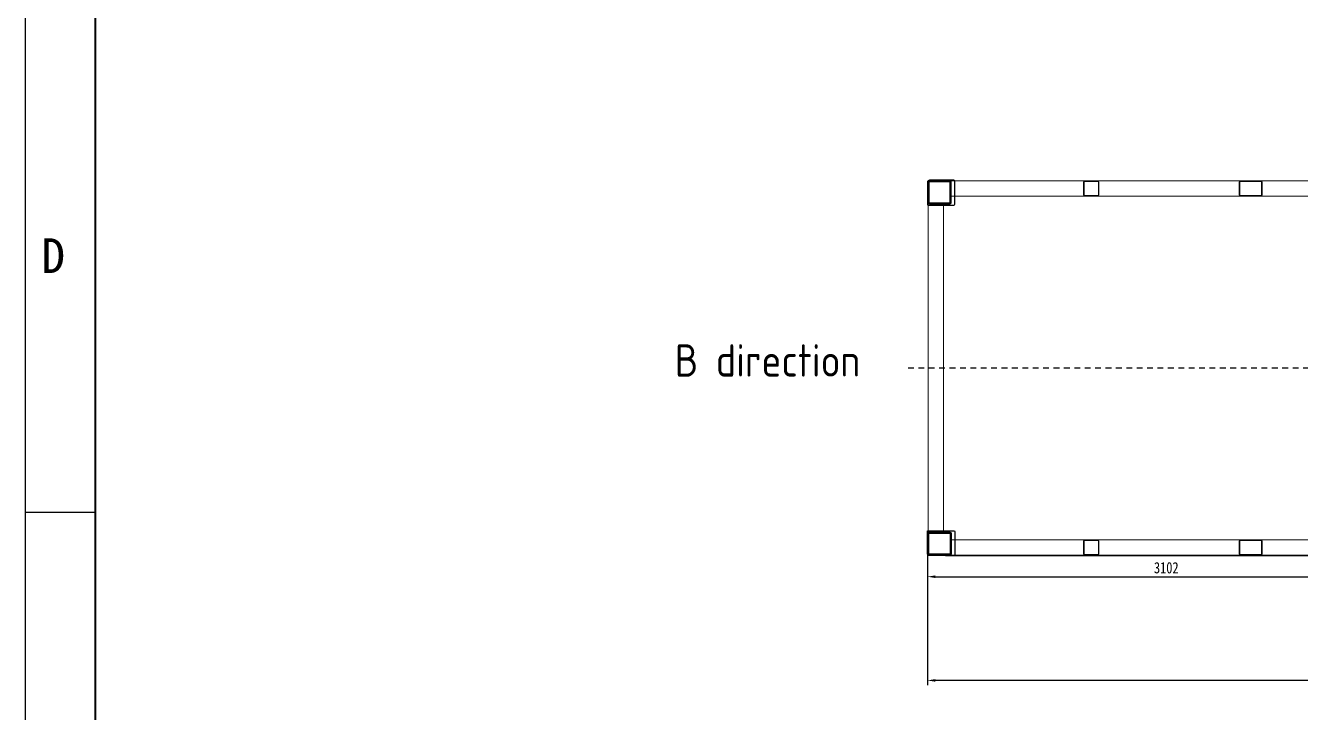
# Model space of a CAD drawing. Extents: x 59521 to 184406, y -1257 to 56672.
# Drawn here: x 59521 to 67799, y 7520 to 11983 of the extents above; entities that cross this region are included whole.
import ezdxf

# ---------------------------------------------------------------- set-up
doc = ezdxf.new("R2010")
doc.units = 0
doc.header["$MEASUREMENT"] = 0
doc.header["$PDMODE"] = 2
doc.header["$PDSIZE"] = 0.2
doc.linetypes.add('CENTER', pattern=[50.8, 31.75, -6.35, 6.35, -6.35])
doc.linetypes.add('JIS_02_0.7', pattern=[1.35, 0.75, -0.6])
doc.layers.get('0').update_dxf_attribs({"linetype": 'CONTINUOUS'})
doc.layers.get('DEFPOINTS').update_dxf_attribs({"linetype": 'CONTINUOUS'})
doc.layers.add('2', color=4, linetype='CENTER')
doc.layers.add('FORM', color=7, linetype='CONTINUOUS')
for name, color, linetype, lineweight in [('AM_0', 7, 'CONTINUOUS', 30), ('CO', 7, 'CONTINUOUS', 9), ('THICK', 7, 'CONTINUOUS', 0)]:
    doc.layers.add(name, color=color, linetype=linetype, lineweight=lineweight)
doc.styles.add('GB', font='gbenor.shx', dxfattribs={"bigfont": 'gbcbig.shx'})
doc.styles.add('KEHUA', font='STFANGSO.TTF')
doc.styles.add('仿宋', font='', dxfattribs={"width": 0.8})
doc.styles.get('仿宋').set_extended_font_data('SimSun')
doc.dimstyles.new('12倍', dxfattribs={"dimscale": 21, "dimtxt": 3.5, "dimasz": 2.5, "dimexe": 1.5, "dimexo": 0, "dimgap": 1, "dimtad": 1, "dimtoh": 1, "dimdsep": 46, "dimtxsty": '仿宋', "dimcen": 2.5, "dimdle": 5, "dimclrd": 4, "dimclre": 4, "dimclrt": 3, "dimadec": 0, "dimazin": 0, "dimtfac": 1, "dimtmove": 0, "dimatfit": 3, "dimfxl": 1, "dimtolj": 1, "dimarcsym": 0})

# ---------------------------------------------------------------- blocks, each defined once
blk = doc.blocks.new('WET5Y56YRFTWEDFWRW536T4TE4RWEFWE')
at = {"layer": 'FORM', "color": 4}
blk.add_line((150620.8, -48677.6), (150949.1, -48677.6), dxfattribs=at)
at = {"layer": 'FORM', "color": 6}
blk.add_lwpolyline([(150620.8, -36495.1), (178203.8, -36495.1), (178203.8, -56000.2), (150620.8, -56000.2)], close=True, dxfattribs=at)
at = {"layer": 'FORM', "color": 8, "lineweight": 40}
blk.add_lwpolyline([(150949.1, -55671.9), (177875.4, -55671.9), (177875.4, -36823.5), (150949.1, -36823.5)], close=True, dxfattribs=at)
at = {"layer": 'FORM', "color": 4, "style": 'KEHUA'}
blk.add_text('D', height=164.2, dxfattribs=at).set_placement((150695.6, -47548.9))
blk = doc.blocks.new('*D156')
at = {"layer": 'DEFPOINTS', "color": 0, "transparency": 16777216}
for p in [(65376.2, 8650.9), (77568.2, 8650.9), (65376.2, 7728.8)]:
    blk.add_point(p, dxfattribs=at)
at = {"layer": 'THICK', "color": 4, "linetype": 'Continuous', "lineweight": -2, "transparency": 16777216}
for p, q in [((65376.2, 8650.9), (65376.2, 7697.3)), ((77568.2, 8650.9), (77568.2, 7697.3)), ((77515.7, 7728.8), (65428.7, 7728.8))]:
    blk.add_line(p, q, dxfattribs=at)
at = {"layer": 'THICK', "color": 4, "transparency": 16777216}
for points in [[(65428.7, 7737.5), (65428.7, 7720), (65376.2, 7728.8)], [(77515.7, 7737.5), (77515.7, 7720), (77568.2, 7728.8)]]:
    blk.add_solid(points, dxfattribs=at)
at = {"layer": 'THICK', "color": 3, "lineweight": 13, "transparency": 16777216, "insert": (71392.2, 7813.7), "char_height": 73.5, "attachment_point": 5, "style": '仿宋'}
blk.add_mtext('\\A1;最大长度 12192{\\H0.7x;\\S+0^ -5;}', dxfattribs=at)
blk = doc.blocks.new('*D180')
at = {"color": 4, "linetype": 'Continuous', "lineweight": -2, "transparency": 16777216}
for p, q in [((68478.2, 9164), (68478.2, 8370.9)), ((65376.2, 8650.9), (65376.2, 8370.9)), ((65428.7, 8402.4), (68425.7, 8402.4))]:
    blk.add_line(p, q, dxfattribs=at)
at = {"color": 4, "transparency": 16777216}
for points in [[(65428.7, 8411.2), (65428.7, 8393.7), (65376.2, 8402.4)], [(68425.7, 8411.2), (68425.7, 8393.7), (68478.2, 8402.4)]]:
    blk.add_solid(points, dxfattribs=at)
at = {"layer": 'DEFPOINTS', "color": 0, "transparency": 16777216}
for p in [(68478.2, 9164), (65376.2, 8650.9), (68478.2, 8402.4)]:
    blk.add_point(p, dxfattribs=at)
at = {"color": 3, "transparency": 16777216, "insert": (66927.2, 8460.2), "char_height": 73.5, "attachment_point": 5, "style": '仿宋'}
blk.add_mtext('\\A1;3102', dxfattribs=at)
blk = doc.blocks.new('*D196')
at = {"color": 4, "linetype": 'Continuous', "lineweight": -2, "transparency": 16777216}
for p, q in [((68516.7, 9127.2), (68092.3, 9127.2)), ((68123.8, 8591.7), (68123.8, 9074.7)), ((65493.5, 8539.2), (68155.3, 8539.2))]:
    blk.add_line(p, q, dxfattribs=at)
at = {"color": 4, "transparency": 16777216}
for points in [[(68115.1, 9074.7), (68132.6, 9074.7), (68123.8, 9127.2)], [(68115.1, 8591.7), (68132.6, 8591.7), (68123.8, 8539.2)]]:
    blk.add_solid(points, dxfattribs=at)
at = {"layer": 'DEFPOINTS', "color": 0, "transparency": 16777216}
for p in [(68123.8, 9127.2), (68516.7, 9127.2), (65493.5, 8539.2)]:
    blk.add_point(p, dxfattribs=at)
at = {"color": 3, "transparency": 16777216, "insert": (68066.1, 8833.2), "char_height": 73.5, "attachment_point": 5, "rotation": 90, "style": '仿宋'}
blk.add_mtext('\\A1;588', dxfattribs=at)

msp = doc.modelspace()

# ---------------------------------------------------------------- linework, layer by layer
at = {"color": 0, "linetype": 'ByBlock'}
for points in [[(65530.239, 10833.158), (65530.239, 10965.158, 0.41421356), (65521.239, 10974.158), (65389.239, 10974.158, 0.41421356), (65380.239, 10965.158), (65380.239, 10833.158, 0.41421356), (65389.239, 10824.158), (65521.239, 10824.158, 0.41421356)], [(65530.239, 10833.158), (65530.239, 10965.158, 0.41421356), (65521.239, 10974.158), (65389.239, 10974.158, 0.41421356), (65380.239, 10965.158), (65380.239, 10833.158, 0.41421356), (65389.239, 10824.158), (65521.239, 10824.158, 0.41421356)], [(65530.239, 10833.158), (65530.239, 10965.158, 0.41421356), (65521.239, 10974.158), (65389.239, 10974.158, 0.41421356), (65380.239, 10965.158), (65380.239, 10833.158, 0.41421356), (65389.239, 10824.158), (65521.239, 10824.158, 0.41421356)], [(65524.239, 10833.158), (65524.239, 10965.158, 0.41421356), (65521.239, 10968.158), (65389.239, 10968.158, 0.41421356), (65386.239, 10965.158), (65386.239, 10833.158, 0.41421356), (65389.239, 10830.158), (65521.239, 10830.158, 0.41421356)], [(65524.239, 10833.158), (65524.239, 10965.158, 0.41421356), (65521.239, 10968.158), (65389.239, 10968.158, 0.41421356), (65386.239, 10965.158), (65386.239, 10833.158, 0.41421356), (65389.239, 10830.158), (65521.239, 10830.158, 0.41421356)], [(65524.239, 10833.158), (65524.239, 10965.158, 0.41421356), (65521.239, 10968.158), (65389.239, 10968.158, 0.41421356), (65386.239, 10965.158), (65386.239, 10833.158, 0.41421356), (65389.239, 10830.158), (65521.239, 10830.158, 0.41421356)], [(65530.239, 8683.158), (65530.239, 8551.158, -0.41421356), (65521.239, 8542.158), (65389.239, 8542.158, -0.41421356), (65380.239, 8551.158), (65380.239, 8683.158, -0.41421356), (65389.239, 8692.158), (65521.239, 8692.158, -0.41421356)], [(65530.239, 8683.158), (65530.239, 8551.158, -0.41421356), (65521.239, 8542.158), (65389.239, 8542.158, -0.41421356), (65380.239, 8551.158), (65380.239, 8683.158, -0.41421356), (65389.239, 8692.158), (65521.239, 8692.158, -0.41421356)], [(65530.239, 8683.158), (65530.239, 8551.158, -0.41421356), (65521.239, 8542.158), (65389.239, 8542.158, -0.41421356), (65380.239, 8551.158), (65380.239, 8683.158, -0.41421356), (65389.239, 8692.158), (65521.239, 8692.158, -0.41421356)], [(65524.239, 8683.158), (65524.239, 8551.158, -0.41421356), (65521.239, 8548.158), (65389.239, 8548.158, -0.41421356), (65386.239, 8551.158), (65386.239, 8683.158, -0.41421356), (65389.239, 8686.158), (65521.239, 8686.158, -0.41421356)], [(65524.239, 8683.158), (65524.239, 8551.158, -0.41421356), (65521.239, 8548.158), (65389.239, 8548.158, -0.41421356), (65386.239, 8551.158), (65386.239, 8683.158, -0.41421356), (65389.239, 8686.158), (65521.239, 8686.158, -0.41421356)], [(65524.239, 8683.158), (65524.239, 8551.158, -0.41421356), (65521.239, 8548.158), (65389.239, 8548.158, -0.41421356), (65386.239, 8551.158), (65386.239, 8683.158, -0.41421356), (65389.239, 8686.158), (65521.239, 8686.158, -0.41421356)]]:
    msp.add_lwpolyline(points, format="xyb", close=True, dxfattribs=at)
at = {"layer": '2', "color": 1, "linetype": 'JIS_02_0.7', "ltscale": 50}
msp.add_line((65250.524, 9758.158), (77597.533, 9758.158), dxfattribs=at)
at = {"layer": 'AM_0'}
for points in [[(65376.239, 10821.158, 0.41421356), (65382.239, 10815.158), (65548.239, 10815.158, 0.41421356), (65554.239, 10821.158), (65554.239, 10971.158, 0.41421356), (65548.239, 10977.158), (65390.739, 10977.158, 0.41421356), (65376.239, 10962.658)], [(65376.239, 8695.158, -0.41421356), (65382.239, 8701.158), (65548.239, 8701.158, -0.41421356), (65554.239, 8695.158), (65554.239, 8545.158, -0.41421356), (65548.239, 8539.158), (65390.739, 8539.158, -0.41421356), (65376.239, 8553.658)]]:
    msp.add_lwpolyline(points, format="xyb", close=True, dxfattribs=at)
at = {"layer": 'CO'}
for points in [[(77414.239, 10974.158), (65530.239, 10974.158), (65530.239, 10874.158), (77414.239, 10874.158)], [(77414.239, 8542.158), (65530.239, 8542.158), (65530.239, 8642.158), (77414.239, 8642.158)]]:
    msp.add_lwpolyline(points, close=True, dxfattribs=at)
for points in [[(66482.239, 10874.158), (66398.239, 10874.158, -0.41421356), (66390.239, 10882.158), (66390.239, 10966.158, -0.41421356), (66398.239, 10974.158), (66482.239, 10974.158, -0.41421356), (66490.239, 10966.158), (66490.239, 10882.158, -0.41421356)], [(66482.239, 10878.158), (66398.239, 10878.158, -0.41421356), (66394.239, 10882.158), (66394.239, 10966.158, -0.41421356), (66398.239, 10970.158), (66482.239, 10970.158, -0.41421356), (66486.239, 10966.158), (66486.239, 10882.158, -0.41421356)], [(67542.239, 10874.158), (67408.239, 10874.158, -0.41421356), (67400.239, 10882.158), (67400.239, 10966.158, -0.41421356), (67408.239, 10974.158), (67542.239, 10974.158, -0.41421356), (67550.239, 10966.158), (67550.239, 10882.158, -0.41421356)], [(67542.239, 10878.158), (67408.239, 10878.158, -0.41421356), (67404.239, 10882.158), (67404.239, 10966.158, -0.41421356), (67408.239, 10970.158), (67542.239, 10970.158, -0.41421356), (67546.239, 10966.158), (67546.239, 10882.158, -0.41421356)], [(66482.239, 8642.158), (66398.239, 8642.158, 0.41421356), (66390.239, 8634.158), (66390.239, 8550.158, 0.41421356), (66398.239, 8542.158), (66482.239, 8542.158, 0.41421356), (66490.239, 8550.158), (66490.239, 8634.158, 0.41421356)], [(66482.239, 8638.158), (66398.239, 8638.158, 0.41421356), (66394.239, 8634.158), (66394.239, 8550.158, 0.41421356), (66398.239, 8546.158), (66482.239, 8546.158, 0.41421356), (66486.239, 8550.158), (66486.239, 8634.158, 0.41421356)], [(67542.239, 8642.158), (67408.239, 8642.158, 0.41421356), (67400.239, 8634.158), (67400.239, 8550.158, 0.41421356), (67408.239, 8542.158), (67542.239, 8542.158, 0.41421356), (67550.239, 8550.158), (67550.239, 8634.158, 0.41421356)], [(67542.239, 8638.158), (67408.239, 8638.158, 0.41421356), (67404.239, 8634.158), (67404.239, 8550.158, 0.41421356), (67408.239, 8546.158), (67542.239, 8546.158, 0.41421356), (67546.239, 8550.158), (67546.239, 8634.158, 0.41421356)]]:
    msp.add_lwpolyline(points, format="xyb", close=True, dxfattribs=at)
at = {"layer": 'THICK'}
msp.add_lwpolyline([(65380.239, 10824.158), (65480.239, 10824.158), (65480.239, 8692.158), (65380.239, 8692.158)], close=True, dxfattribs=at)

# ---------------------------------------------------------------- block references
at = {"lineweight": -3, "xscale": 1.37632111327548, "yscale": 1.37632111327427, "zscale": 1.37632111327427}
msp.add_blockref('WET5Y56YRFTWEDFWRW536T4TE4RWEFWE', (-147781.572, 75817.136), dxfattribs=at)

# ---------------------------------------------------------------- texts
at = {"color": 34, "lineweight": 15, "insert": (64941.278, 9911.861), "char_height": 210, "attachment_point": 3, "style": 'GB'}
msp.add_mtext('B direction', dxfattribs=at)

# ---------------------------------------------------------------- dimensions: what is measured, and where the dimension line sits
dim = msp.add_linear_dim(base=(68478.239, 8402.407), p1=(65376.239, 8650.928), p2=(68478.239, 9164.031), dimstyle='12倍')
dim.commit()
dim.dimension.update_dxf_attribs({"geometry": '*D180', "text_midpoint": (66927.239, 8460.157)})
dim = msp.add_linear_dim(base=(68123.821, 9127.158), p1=(65493.456, 8539.158), p2=(68516.739, 9127.158), angle=90, dimstyle='12倍')
dim.commit()
dim.dimension.update_dxf_attribs({"geometry": '*D196', "text_midpoint": (68066.071, 8833.158)})
at = {"layer": 'THICK', "color": 4, "lineweight": 13}
dim = msp.add_linear_dim(base=(65376.239, 7728.782), p1=(77568.239, 8650.928), p2=(65376.239, 8650.928), angle=180, text='最大长度 <>{\\H0.7x;\\S+0^ -5;}', dimstyle='12倍', dxfattribs=at)
dim.commit()
dim.dimension.update_dxf_attribs({"geometry": '*D156', "text_midpoint": (71392.239, 7728.782), "dimtype": 160})

doc.saveas('drawing.dxf')
